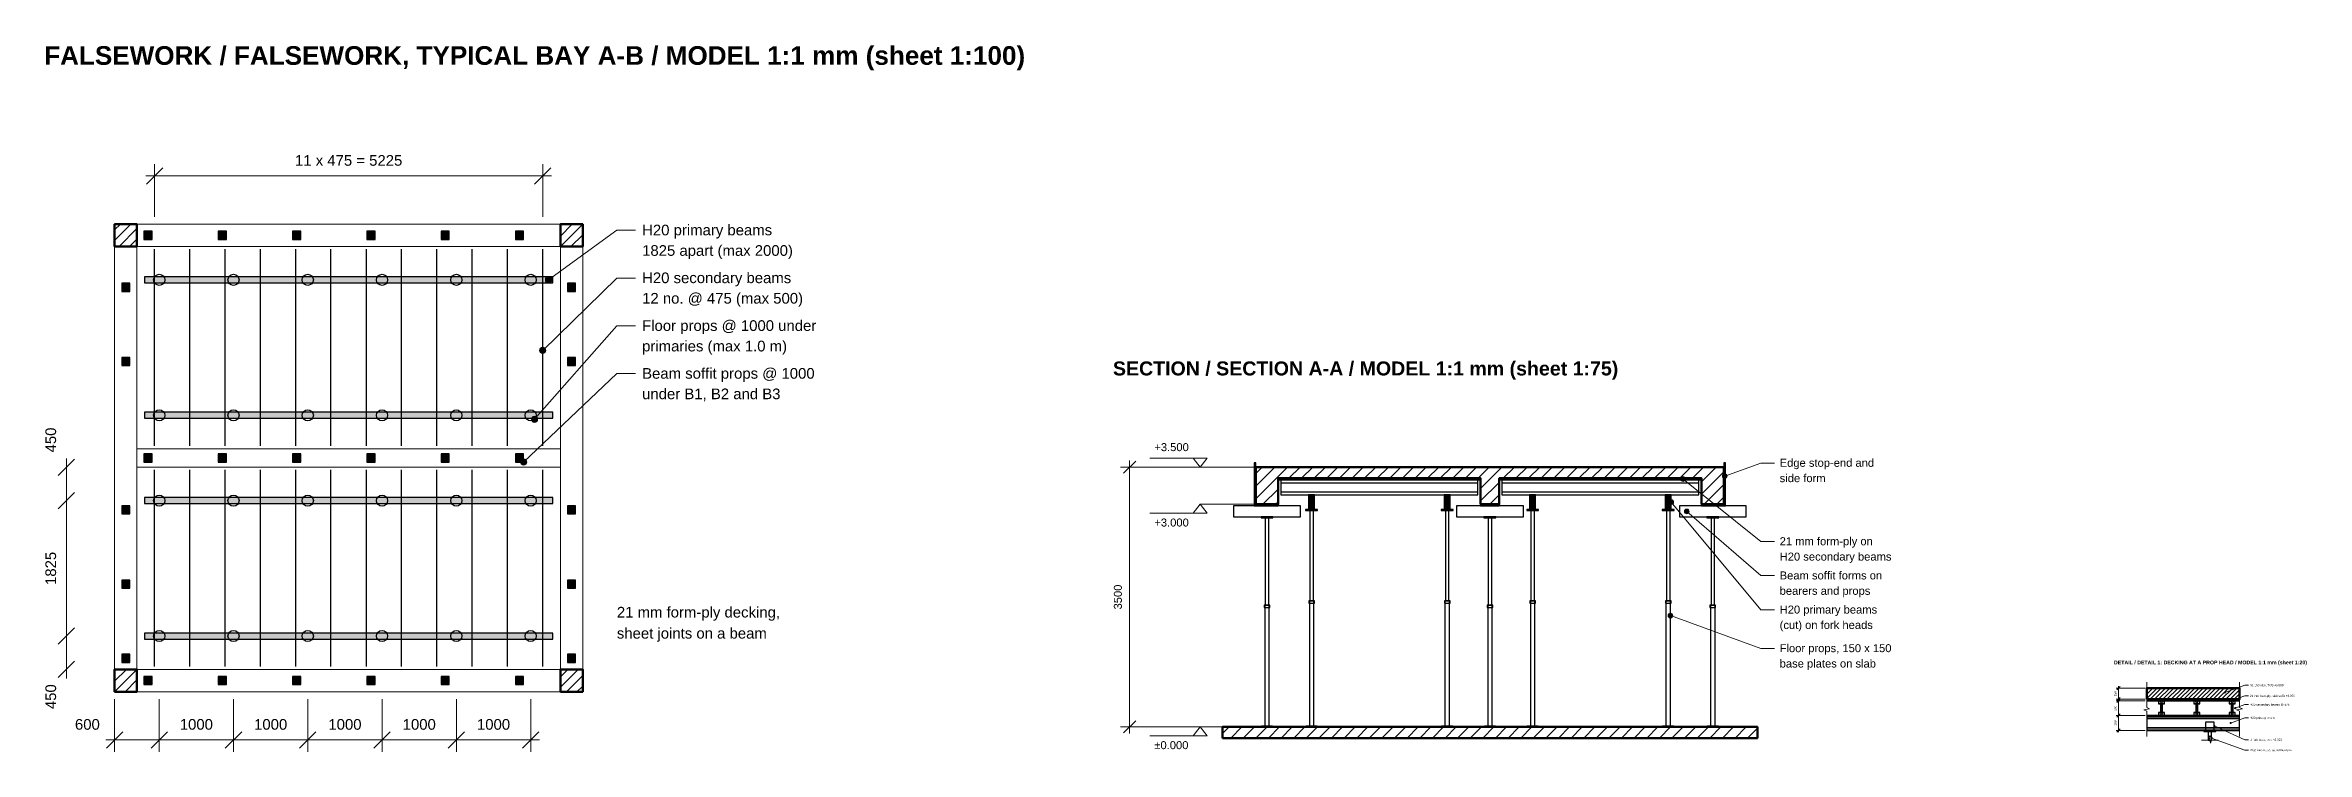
# Model space of a CAD drawing. Header units: millimetres. Extents: x 0 to 49744, y 0 to 11279.
# Drawn here: x 19304 to 49744, y 0 to 9523 of the extents above; entities that cross this region are included whole.
import ezdxf
from ezdxf.enums import TextEntityAlignment as Align

# ---------------------------------------------------------------- set-up
doc = ezdxf.new("R2010")
doc.units = ezdxf.units.MM
for name, color, linetype, lineweight, true_color in [('A-BORDER', 7, 'Continuous', 18, 0x6f8794), ('A-DIMS', 7, 'Continuous', 15, 0x46606d), ('A-TEXT', 7, 'Continuous', 15, 0x1b2a33), ('S-CONC', 7, 'Continuous', 50, 0x1f2d36), ('S-CONC-BYD', 7, 'Continuous', 18, 0x5b6b74), ('S-FORM', 7, 'Continuous', 25, 0x8a5a2e), ('S-FORM-HATCH', 7, 'Continuous', 9, 0xc49d77), ('S-HATCH', 7, 'Continuous', 9, 0x9aa5aa), ('S-PROP', 7, 'Continuous', 25, 0x2e5a75)]:
    doc.layers.add(name, color=color, linetype=linetype, lineweight=lineweight, true_color=true_color)
doc.styles.add('STR_BOLD', font='arialbd.ttf')
doc.styles.add('STR_REGULAR', font='arial.ttf')

# ---------------------------------------------------------------- blocks, each defined once
blk = doc.blocks.new('2104_SLAB_FORMWORK_PLAN_FALSEWORK')
at = {"layer": 'A-DIMS'}
h = blk.add_hatch(color=256, dxfattribs=at)
edge = h.paths.add_edge_path()
edge.add_arc((5690, 5400), 42, 0, 360)
h = blk.add_hatch(color=256, dxfattribs=at)
edge = h.paths.add_edge_path()
edge.add_arc((5612, 4450), 42, 0, 360)
h = blk.add_hatch(color=256, dxfattribs=at)
edge = h.paths.add_edge_path()
edge.add_arc((5502, 3522), 42, 0, 360)
h = blk.add_hatch(color=256, dxfattribs=at)
edge = h.paths.add_edge_path()
edge.add_arc((5355, 2945), 42, 0, 360)
at = {"layer": 'S-FORM'}
for points in [[(250, 5360), (5750, 5360), (5750, 5440), (250, 5440)], [(250, 3535), (5750, 3535), (5750, 3615), (250, 3615)], [(250, 2385), (5750, 2385), (5750, 2465), (250, 2465)], [(250, 560), (5750, 560), (5750, 640), (250, 640)]]:
    blk.add_hatch(color=256, dxfattribs=at).paths.add_polyline_path(points)
at = {"layer": 'S-PROP'}
for points in [[(245, 5945), (355, 5945), (355, 6055), (245, 6055)], [(1245, 5945), (1355, 5945), (1355, 6055), (1245, 6055)], [(2245, 5945), (2355, 5945), (2355, 6055), (2245, 6055)], [(3245, 5945), (3355, 5945), (3355, 6055), (3245, 6055)], [(4245, 5945), (4355, 5945), (4355, 6055), (4245, 6055)], [(5245, 5945), (5355, 5945), (5355, 6055), (5245, 6055)], [(-55, 5245), (55, 5245), (55, 5355), (-55, 5355)], [(5945, 5245), (6055, 5245), (6055, 5355), (5945, 5355)], [(-55, 4245), (55, 4245), (55, 4355), (-55, 4355)], [(5945, 4245), (6055, 4245), (6055, 4355), (5945, 4355)], [(245, 2945), (355, 2945), (355, 3055), (245, 3055)], [(1245, 2945), (1355, 2945), (1355, 3055), (1245, 3055)], [(2245, 2945), (2355, 2945), (2355, 3055), (2245, 3055)], [(3245, 2945), (3355, 2945), (3355, 3055), (3245, 3055)], [(4245, 2945), (4355, 2945), (4355, 3055), (4245, 3055)], [(5245, 2945), (5355, 2945), (5355, 3055), (5245, 3055)], [(-55, 2245), (55, 2245), (55, 2355), (-55, 2355)], [(5945, 2245), (6055, 2245), (6055, 2355), (5945, 2355)], [(-55, 1245), (55, 1245), (55, 1355), (-55, 1355)], [(5945, 1245), (6055, 1245), (6055, 1355), (5945, 1355)], [(-55, 245), (55, 245), (55, 355), (-55, 355)], [(5945, 245), (6055, 245), (6055, 355), (5945, 355)], [(245, -55), (355, -55), (355, 55), (245, 55)], [(1245, -55), (1355, -55), (1355, 55), (1245, 55)], [(2245, -55), (2355, -55), (2355, 55), (2245, 55)], [(3245, -55), (3355, -55), (3355, 55), (3245, 55)], [(4245, -55), (4355, -55), (4355, 55), (4245, 55)], [(5245, -55), (5355, -55), (5355, 55), (5245, 55)]]:
    blk.add_hatch(color=256, dxfattribs=at).paths.add_polyline_path(points)
at = {"layer": 'A-DIMS'}
for p, q in [((268, 6800), (5732, 6800)), ((388, 6250), (388, 6960)), ((5612, 6250), (5612, 6960)), ((-800, 2305), (-800, 2995)), ((-800, 480), (-800, 2545)), ((-800, 30), (-800, 720)), ((-150, -250), (-150, -960)), ((450, -250), (450, -960)), ((450, -250), (450, -960)), ((1450, -250), (1450, -960)), ((1450, -250), (1450, -960)), ((2450, -250), (2450, -960)), ((2450, -250), (2450, -960)), ((3450, -250), (3450, -960)), ((3450, -250), (3450, -960)), ((4450, -250), (4450, -960)), ((4450, -250), (4450, -960)), ((5450, -250), (5450, -960)), ((-270, -800), (570, -800)), ((330, -800), (1570, -800)), ((1330, -800), (2570, -800)), ((2330, -800), (3570, -800)), ((3330, -800), (4570, -800)), ((4330, -800), (5570, -800))]:
    blk.add_line(p, q, dxfattribs=at)
at = {"layer": 'A-DIMS', "lineweight": 30}
for p, q in [((278, 6690), (498, 6910)), ((5502, 6690), (5722, 6910)), ((-910, 2765), (-690, 2985)), ((-910, 2315), (-690, 2535)), ((-910, 2315), (-690, 2535)), ((-910, 490), (-690, 710)), ((-910, 490), (-690, 710)), ((-910, 40), (-690, 260)), ((-260, -910), (-40, -690)), ((340, -910), (560, -690)), ((340, -910), (560, -690)), ((1340, -910), (1560, -690)), ((1340, -910), (1560, -690)), ((2340, -910), (2560, -690)), ((2340, -910), (2560, -690)), ((3340, -910), (3560, -690)), ((3340, -910), (3560, -690)), ((4340, -910), (4560, -690)), ((4340, -910), (4560, -690)), ((5340, -910), (5560, -690))]:
    blk.add_line(p, q, dxfattribs=at)
at = {"layer": 'A-DIMS'}
for points in [[(6860, 6068), (6610, 6068), (5690, 5400)], [(6860, 5424), (6610, 5424), (5612, 4450)], [(6860, 4780), (6610, 4780), (5502, 3522)], [(6860, 4136), (6610, 4136), (5355, 2945)]]:
    blk.add_lwpolyline(points, dxfattribs=at)
for centre in [(5690, 5400), (5612, 4450), (5502, 3522), (5355, 2945)]:
    blk.add_circle(centre, 42, dxfattribs=at)
at = {"layer": 'S-CONC'}
for points in [[(-150, 5850), (150, 5850), (150, 6150), (-150, 6150)], [(5850, 5850), (6150, 5850), (6150, 6150), (5850, 6150)], [(-150, -150), (150, -150), (150, 150), (-150, 150)], [(5850, -150), (6150, -150), (6150, 150), (5850, 150)]]:
    blk.add_lwpolyline(points, close=True, dxfattribs=at)
at = {"layer": 'S-CONC-BYD'}
for p, q in [((150, 150), (150, 5850)), ((150, 5850), (5850, 5850)), ((5850, 150), (5850, 5850)), ((150, 3125), (5850, 3125)), ((150, 2875), (5850, 2875)), ((150, 150), (5850, 150))]:
    blk.add_line(p, q, dxfattribs=at)
blk.add_lwpolyline([(-150, -150), (6150, -150), (6150, 6150), (-150, 6150)], close=True, dxfattribs=at)
at = {"layer": 'S-FORM'}
for p, q in [((388, 3162), (388, 5812)), ((862, 3162), (862, 5812)), ((1338, 3162), (1338, 5812)), ((1812, 3162), (1812, 5812)), ((2288, 3162), (2288, 5812)), ((2762, 3162), (2762, 5812)), ((3238, 3162), (3238, 5812)), ((3712, 3162), (3712, 5812)), ((4188, 3162), (4188, 5812)), ((4662, 3162), (4662, 5812)), ((5138, 3162), (5138, 5812)), ((5612, 3162), (5612, 5812)), ((388, 188), (388, 2838)), ((862, 188), (862, 2838)), ((1338, 188), (1338, 2838)), ((1812, 188), (1812, 2838)), ((2288, 188), (2288, 2838)), ((2762, 188), (2762, 2838)), ((3238, 188), (3238, 2838)), ((3712, 188), (3712, 2838)), ((4188, 188), (4188, 2838)), ((4662, 188), (4662, 2838)), ((5138, 188), (5138, 2838)), ((5612, 188), (5612, 2838))]:
    blk.add_line(p, q, dxfattribs=at)
for points in [[(250, 5360), (5750, 5360), (5750, 5440), (250, 5440)], [(250, 3535), (5750, 3535), (5750, 3615), (250, 3615)], [(250, 2385), (5750, 2385), (5750, 2465), (250, 2465)], [(250, 560), (5750, 560), (5750, 640), (250, 640)]]:
    blk.add_lwpolyline(points, close=True, dxfattribs=at)
at = {"layer": 'S-HATCH'}
for p, q in [((-150, 5931), (69, 6150)), ((-150, 6073), (-73, 6150)), ((-90, 5850), (150, 6090)), ((5850, 5850), (6150, 6150)), ((5850, 5991), (6009, 6150)), ((5850, 6133), (5867, 6150)), ((52, 5850), (150, 5948)), ((5991, 5850), (6150, 6009)), ((6133, 5850), (6150, 5867)), ((-150, -150), (150, 150)), ((-150, -9), (9, 150)), ((-150, 133), (-133, 150)), ((-9, -150), (150, 9)), ((5850, -90), (6090, 150)), ((5850, 52), (5948, 150)), ((5931, -150), (6150, 69)), ((133, -150), (150, -133)), ((6073, -150), (6150, -73))]:
    blk.add_line(p, q, dxfattribs=at)
at = {"layer": 'S-PROP'}
for points in [[(245, 5945), (355, 5945), (355, 6055), (245, 6055)], [(1245, 5945), (1355, 5945), (1355, 6055), (1245, 6055)], [(2245, 5945), (2355, 5945), (2355, 6055), (2245, 6055)], [(3245, 5945), (3355, 5945), (3355, 6055), (3245, 6055)], [(4245, 5945), (4355, 5945), (4355, 6055), (4245, 6055)], [(5245, 5945), (5355, 5945), (5355, 6055), (5245, 6055)], [(-55, 5245), (55, 5245), (55, 5355), (-55, 5355)], [(5945, 5245), (6055, 5245), (6055, 5355), (5945, 5355)], [(-55, 4245), (55, 4245), (55, 4355), (-55, 4355)], [(5945, 4245), (6055, 4245), (6055, 4355), (5945, 4355)], [(245, 2945), (355, 2945), (355, 3055), (245, 3055)], [(1245, 2945), (1355, 2945), (1355, 3055), (1245, 3055)], [(2245, 2945), (2355, 2945), (2355, 3055), (2245, 3055)], [(3245, 2945), (3355, 2945), (3355, 3055), (3245, 3055)], [(4245, 2945), (4355, 2945), (4355, 3055), (4245, 3055)], [(5245, 2945), (5355, 2945), (5355, 3055), (5245, 3055)], [(-55, 2245), (55, 2245), (55, 2355), (-55, 2355)], [(5945, 2245), (6055, 2245), (6055, 2355), (5945, 2355)], [(-55, 1245), (55, 1245), (55, 1355), (-55, 1355)], [(5945, 1245), (6055, 1245), (6055, 1355), (5945, 1355)], [(-55, 245), (55, 245), (55, 355), (-55, 355)], [(5945, 245), (6055, 245), (6055, 355), (5945, 355)], [(245, -55), (355, -55), (355, 55), (245, 55)], [(1245, -55), (1355, -55), (1355, 55), (1245, 55)], [(2245, -55), (2355, -55), (2355, 55), (2245, 55)], [(3245, -55), (3355, -55), (3355, 55), (3245, 55)], [(4245, -55), (4355, -55), (4355, 55), (4245, 55)], [(5245, -55), (5355, -55), (5355, 55), (5245, 55)]]:
    blk.add_lwpolyline(points, close=True, dxfattribs=at)
for centre in [(450, 5400), (1450, 5400), (2450, 5400), (3450, 5400), (4450, 5400), (5450, 5400), (450, 3575), (1450, 3575), (2450, 3575), (3450, 3575), (4450, 3575), (5450, 3575), (450, 2425), (1450, 2425), (2450, 2425), (3450, 2425), (4450, 2425), (5450, 2425), (450, 600), (1450, 600), (2450, 600), (3450, 600), (4450, 600), (5450, 600)]:
    blk.add_circle(centre, 75, dxfattribs=at)
at = {"layer": 'A-DIMS', "style": 'STR_REGULAR'}
for s, p in [('11 x 475 = 5225', (3000, 6938)), ('1000', (950, -662)), ('1000', (1950, -662)), ('1000', (2950, -662)), ('1000', (3950, -662)), ('1000', (4950, -662))]:
    blk.add_text(s, height=143.6, dxfattribs=at).set_placement(p, align=Align.CENTER)
for p in [(-938, 3075), (-938, -384)]:
    blk.add_text('450', height=143.6, rotation=90, dxfattribs=at).set_placement(p)
blk.add_text('1825', height=143.6, rotation=90, dxfattribs=at).set_placement((-938, 1512), align=Align.CENTER)
blk.add_text('600', height=143.6, dxfattribs=at).set_placement((-684, -662))
at = {"layer": 'A-TEXT', "style": 'STR_REGULAR'}
for s, p in [('H20 primary beams', (6950, 6000)), ('1825 apart (max 2000)', (6950, 5724)), ('H20 secondary beams', (6950, 5356)), ('12 no. @ 475 (max 500)', (6950, 5080)), ('primaries (max 1.0 m)', (6950, 4436)), ('Floor props @ 1000 under', (6950, 4712)), ('Beam soffit props @ 1000', (6950, 4068)), ('under B1, B2 and B3', (6950, 3792)), ('21 mm form-ply decking,', (6610, 850)), ('sheet joints on a beam', (6610, 566))]:
    blk.add_text(s, height=143.6, dxfattribs=at).set_placement(p)
blk = doc.blocks.new('2104_SLAB_FORMWORK_PLAN_SECTION')
at = {"layer": 'A-DIMS'}
h = blk.add_hatch(color=256, dxfattribs=at)
edge = h.paths.add_edge_path()
edge.add_arc((5600, 3340), 31.5, 0, 360)
h = blk.add_hatch(color=256, dxfattribs=at)
edge = h.paths.add_edge_path()
edge.add_arc((6160, 3380), 31.5, 0, 360)
h = blk.add_hatch(color=256, dxfattribs=at)
edge = h.paths.add_edge_path()
edge.add_arc((5440, 3029), 31.5, 0, 360)
h = blk.add_hatch(color=256, dxfattribs=at)
edge = h.paths.add_edge_path()
edge.add_arc((5650, 2904), 31.5, 0, 360)
h = blk.add_hatch(color=256, dxfattribs=at)
edge = h.paths.add_edge_path()
edge.add_arc((5430, 1500), 31.5, 0, 360)
at = {"layer": 'S-FORM'}
for points in [[(560, 2929), (640, 2929), (640, 3129), (560, 3129)], [(2385, 2929), (2465, 2929), (2465, 3129), (2385, 3129)], [(3535, 2929), (3615, 2929), (3615, 3129), (3535, 3129)], [(5360, 2929), (5440, 2929), (5440, 3129), (5360, 3129)]]:
    blk.add_hatch(color=256, dxfattribs=at).paths.add_polyline_path(points)
at = {"layer": 'A-DIMS'}
for p, q in [((-225, 3500), (-1970, 3500)), ((-1850, -90), (-1850, 3590)), ((-806, 3620), (-1577, 3620)), ((-171, 3500), (-900, 3500)), ((-806, 2880), (-1577, 2880)), ((-171, 3000), (-900, 3000)), ((-675, 0), (-1970, 0)), ((-600, 0), (-900, 0)), ((-806, -120), (-1577, -120))]:
    blk.add_line(p, q, dxfattribs=at)
at = {"layer": 'A-DIMS', "lineweight": 30}
for p, q in [((-1932, 3418), (-1768, 3582)), ((-1932, -82), (-1768, 82))]:
    blk.add_line(p, q, dxfattribs=at)
at = {"layer": 'A-DIMS'}
for points in [[(-900, 3500), (-994, 3620), (-806, 3620)], [(-900, 3000), (-994, 2880), (-806, 2880)], [(-900, 0), (-994, -120), (-806, -120)]]:
    blk.add_lwpolyline(points, close=True, dxfattribs=at)
for points in [[(6832, 3556), (6645, 3556), (6160, 3380)], [(6832, 2499), (6645, 2499), (5600, 3340)], [(6832, 1578), (6645, 1578), (5440, 3029)], [(6832, 2038), (6645, 2038), (5650, 2904)], [(6832, 1058), (6645, 1058), (5430, 1500)]]:
    blk.add_lwpolyline(points, dxfattribs=at)
for centre in [(5600, 3340), (6160, 3380), (5440, 3029), (5650, 2904), (5430, 1500)]:
    blk.add_circle(centre, 31.5, dxfattribs=at)
at = {"layer": 'S-CONC'}
for points in [[(-150, 3000), (150, 3000), (150, 3350), (2875, 3350), (2875, 3000), (3125, 3000), (3125, 3350), (5850, 3350), (5850, 3000), (6150, 3000), (6150, 3500), (-150, 3500)], [(-600, -150), (6600, -150), (6600, 0), (-600, 0)]]:
    blk.add_lwpolyline(points, close=True, dxfattribs=at)
at = {"layer": 'S-FORM'}
for p, q in [((188, 3289), (2838, 3289)), ((188, 3169), (2838, 3169)), ((3162, 3289), (5812, 3289)), ((3162, 3169), (5812, 3169))]:
    blk.add_line(p, q, dxfattribs=at)
for points in [[(-171, 2979), (-150, 2979), (-150, 3560), (-171, 3560)], [(150, 3329), (2875, 3329), (2875, 3350), (150, 3350)], [(3125, 3329), (5850, 3329), (5850, 3350), (3125, 3350)], [(6150, 2979), (6171, 2979), (6171, 3560), (6150, 3560)], [(188, 3129), (2838, 3129), (2838, 3329), (188, 3329)], [(560, 2929), (640, 2929), (640, 3129), (560, 3129)], [(2385, 2929), (2465, 2929), (2465, 3129), (2385, 3129)], [(3162, 3129), (5812, 3129), (5812, 3329), (3162, 3329)], [(3535, 2929), (3615, 2929), (3615, 3129), (3535, 3129)], [(5360, 2929), (5440, 2929), (5440, 3129), (5360, 3129)], [(-450, 2829), (450, 2829), (450, 2979), (-450, 2979)], [(-150, 2979), (150, 2979), (150, 3000), (-150, 3000)], [(2550, 2829), (3450, 2829), (3450, 2979), (2550, 2979)], [(2875, 2979), (3125, 2979), (3125, 3000), (2875, 3000)], [(5550, 2829), (6450, 2829), (6450, 2979), (5550, 2979)], [(5850, 2979), (6150, 2979), (6150, 3000), (5850, 3000)]]:
    blk.add_lwpolyline(points, close=True, dxfattribs=at)
at = {"layer": 'S-HATCH'}
for p, q in [((-150, 3074), (276, 3500)), ((-150, 3244), (106, 3500)), ((-150, 3414), (-64, 3500)), ((295, 3350), (445, 3500)), ((465, 3350), (615, 3500)), ((635, 3350), (785, 3500)), ((804, 3350), (954, 3500)), ((974, 3350), (1124, 3500)), ((1144, 3350), (1294, 3500)), ((1314, 3350), (1464, 3500)), ((1483, 3350), (1633, 3500)), ((1653, 3350), (1803, 3500)), ((1823, 3350), (1973, 3500)), ((1992, 3350), (2142, 3500)), ((2162, 3350), (2312, 3500)), ((2332, 3350), (2482, 3500)), ((2501, 3350), (2651, 3500)), ((2671, 3350), (2821, 3500)), ((2841, 3350), (2991, 3500)), ((2875, 3214), (3161, 3500)), ((3180, 3350), (3330, 3500)), ((3350, 3350), (3500, 3500)), ((3520, 3350), (3670, 3500)), ((3689, 3350), (3839, 3500)), ((3859, 3350), (4009, 3500)), ((4029, 3350), (4179, 3500)), ((4199, 3350), (4349, 3500)), ((4368, 3350), (4518, 3500)), ((4538, 3350), (4688, 3500)), ((4708, 3350), (4858, 3500)), ((4877, 3350), (5027, 3500)), ((5047, 3350), (5197, 3500)), ((5217, 3350), (5367, 3500)), ((5386, 3350), (5536, 3500)), ((5556, 3350), (5706, 3500)), ((5726, 3350), (5876, 3500)), ((5850, 3304), (6046, 3500)), ((5850, 3135), (6150, 3435)), ((-55, 3000), (150, 3205)), ((2875, 3045), (3125, 3295)), ((3000, 3000), (3125, 3125)), ((5885, 3000), (6150, 3265)), ((6055, 3000), (6150, 3095)), ((115, 3000), (150, 3035)), ((-600, -91), (-509, 0)), ((-489, -150), (-339, 0)), ((-320, -150), (-170, 0)), ((-150, -150), (0, 0)), ((20, -150), (170, 0)), ((189, -150), (339, 0)), ((359, -150), (509, 0)), ((529, -150), (679, 0)), ((699, -150), (849, 0)), ((868, -150), (1018, 0)), ((1208, -150), (1358, 0)), ((1377, -150), (1527, 0)), ((1547, -150), (1697, 0)), ((1886, -150), (2036, 0)), ((2056, -150), (2206, 0)), ((2226, -150), (2376, 0)), ((2565, -150), (2715, 0)), ((2735, -150), (2885, 0)), ((2905, -150), (3055, 0)), ((3074, -150), (3224, 0)), ((3244, -150), (3394, 0)), ((3414, -150), (3564, 0)), ((3584, -150), (3734, 0)), ((3753, -150), (3903, 0)), ((3923, -150), (4073, 0)), ((4093, -150), (4243, 0)), ((4262, -150), (4412, 0)), ((4432, -150), (4582, 0)), ((4602, -150), (4752, 0)), ((4771, -150), (4921, 0)), ((4941, -150), (5091, 0)), ((5111, -150), (5261, 0)), ((5281, -150), (5431, 0)), ((5450, -150), (5600, 0)), ((5620, -150), (5770, 0)), ((5790, -150), (5940, 0)), ((5959, -150), (6109, 0)), ((6129, -150), (6279, 0)), ((6299, -150), (6449, 0)), ((1038, -150), (1188, 0)), ((1717, -150), (1867, 0)), ((2396, -150), (2546, 0)), ((6469, -150), (6600, -19))]:
    blk.add_line(p, q, dxfattribs=at)
at = {"layer": 'S-PROP'}
for points in [[(-80, 2817), (80, 2817), (80, 2829), (-80, 2829)], [(-24, 1641), (24, 1641), (24, 2817), (-24, 2817)], [(520, 2917), (680, 2917), (680, 2929), (520, 2929)], [(576, 1699), (624, 1699), (624, 2917), (576, 2917)], [(2345, 2917), (2505, 2917), (2505, 2929), (2345, 2929)], [(2401, 1699), (2449, 1699), (2449, 2917), (2401, 2917)], [(2920, 2817), (3080, 2817), (3080, 2829), (2920, 2829)], [(2976, 1641), (3024, 1641), (3024, 2817), (2976, 2817)], [(3495, 2917), (3655, 2917), (3655, 2929), (3495, 2929)], [(3551, 1699), (3599, 1699), (3599, 2917), (3551, 2917)], [(5320, 2917), (5480, 2917), (5480, 2929), (5320, 2929)], [(5376, 1699), (5424, 1699), (5424, 2917), (5376, 2917)], [(5920, 2817), (6080, 2817), (6080, 2829), (5920, 2829)], [(5976, 1641), (6024, 1641), (6024, 2817), (5976, 2817)], [(-38, 1611), (38, 1611), (38, 1641), (-38, 1641)], [(-30, 8), (30, 8), (30, 1641), (-30, 1641)], [(562, 1669), (638, 1669), (638, 1699), (562, 1699)], [(570, 8), (630, 8), (630, 1699), (570, 1699)], [(2387, 1669), (2463, 1669), (2463, 1699), (2387, 1699)], [(2395, 8), (2455, 8), (2455, 1699), (2395, 1699)], [(2962, 1611), (3038, 1611), (3038, 1641), (2962, 1641)], [(2970, 8), (3030, 8), (3030, 1641), (2970, 1641)], [(3537, 1669), (3613, 1669), (3613, 1699), (3537, 1699)], [(3545, 8), (3605, 8), (3605, 1699), (3545, 1699)], [(5362, 1669), (5438, 1669), (5438, 1699), (5362, 1699)], [(5370, 8), (5430, 8), (5430, 1699), (5370, 1699)], [(5962, 1611), (6038, 1611), (6038, 1641), (5962, 1641)], [(5970, 8), (6030, 8), (6030, 1641), (5970, 1641)], [(-75, 0), (75, 0), (75, 8), (-75, 8)], [(525, 0), (675, 0), (675, 8), (525, 8)], [(2350, 0), (2500, 0), (2500, 8), (2350, 8)], [(2925, 0), (3075, 0), (3075, 8), (2925, 8)], [(3500, 0), (3650, 0), (3650, 8), (3500, 8)], [(5325, 0), (5475, 0), (5475, 8), (5325, 8)], [(5925, 0), (6075, 0), (6075, 8), (5925, 8)]]:
    blk.add_lwpolyline(points, close=True, dxfattribs=at)
at = {"layer": 'A-DIMS', "style": 'STR_REGULAR'}
for s, p in [('+3.500', (-1517, 3716)), ('+3.000', (-1517, 2700)), ('±0.000', (-1517, -300))]:
    blk.add_text(s, height=107.7, dxfattribs=at).set_placement(p)
blk.add_text('3500', height=107.7, rotation=90, dxfattribs=at).set_placement((-1954, 1750), align=Align.CENTER)
at = {"layer": 'A-TEXT', "style": 'STR_REGULAR'}
for s, p in [('side form', (6900, 3298)), ('Edge stop-end and', (6900, 3505)), ('21 mm form-ply on', (6900, 2448)), ('H20 secondary beams', (6900, 2241)), ('bearers and props', (6900, 1780)), ('Beam soffit forms on', (6900, 1987)), ('H20 primary beams', (6900, 1527)), ('(cut) on fork heads', (6900, 1320)), ('base plates on slab', (6900, 800)), ('Floor props, 150 x 150', (6900, 1007))]:
    blk.add_text(s, height=107.7, dxfattribs=at).set_placement(p)
blk = doc.blocks.new('2104_SLAB_FORMWORK_PLAN_DETAIL')
at = {"layer": 'A-DIMS'}
h = blk.add_hatch(color=256, dxfattribs=at)
edge = h.paths.add_edge_path()
edge.add_arc((450, 3440), 8.4, 0, 360)
h = blk.add_hatch(color=256, dxfattribs=at)
edge = h.paths.add_edge_path()
edge.add_arc((570, 3340), 8.4, 0, 360)
h = blk.add_hatch(color=256, dxfattribs=at)
edge = h.paths.add_edge_path()
edge.add_arc((590, 3229), 8.4, 0, 360)
h = blk.add_hatch(color=256, dxfattribs=at)
edge = h.paths.add_edge_path()
edge.add_arc((274, 2827), 8.4, 0, 360)
h = blk.add_hatch(color=256, dxfattribs=at)
edge = h.paths.add_edge_path()
edge.add_arc((310, 2989), 8.4, 0, 360)
h = blk.add_hatch(color=256, dxfattribs=at)
edge = h.paths.add_edge_path()
edge.add_arc((530, 3029), 8.4, 0, 360)
for p, q in [((-620, 3500), (-1012, 3500)), ((-620, 3350), (-1012, 3350)), ((-980, 3326), (-980, 3524)), ((-980, 3105), (-980, 3353)), ((-620, 3329), (-1012, 3329)), ((-620, 3129), (-1012, 3129)), ((-620, 3129), (-1012, 3129)), ((-980, 2905), (-980, 3153)), ((-620, 2929), (-1012, 2929))]:
    blk.add_line(p, q, dxfattribs=at)
at = {"layer": 'A-DIMS', "lineweight": 30}
for p, q in [((-1002, 3478), (-958, 3522)), ((-1002, 3328), (-958, 3372)), ((-1002, 3307), (-958, 3351)), ((-1002, 3107), (-958, 3151)), ((-1002, 3107), (-958, 3151)), ((-1002, 2907), (-958, 2951))]:
    blk.add_line(p, q, dxfattribs=at)
at = {"layer": 'A-DIMS'}
for points in [[(-600, 2849), (-600, 3190), (-640, 3206), (-560, 3222), (-600, 3238), (-600, 3580)], [(772, 3539), (722, 3539), (450, 3440)], [(772, 3395), (722, 3395), (570, 3340)], [(650, 2849), (650, 3190), (610, 3206), (690, 3222), (650, 3238), (650, 3580)], [(772, 3099), (722, 3099), (530, 3029)], [(772, 3277), (722, 3277), (590, 3229)], [(140, 2797), (226, 2797), (242, 2837), (258, 2757), (274, 2797), (360, 2797)], [(772, 2664), (722, 2664), (274, 2827)], [(772, 2802), (722, 2802), (310, 2989)]]:
    blk.add_lwpolyline(points, dxfattribs=at)
for centre in [(450, 3440), (570, 3340), (590, 3229), (274, 2827), (310, 2989), (530, 3029)]:
    blk.add_circle(centre, 8.4, dxfattribs=at)
at = {"layer": 'S-CONC'}
blk.add_lwpolyline([(-600, 3350), (650, 3350), (650, 3500), (-600, 3500)], close=True, dxfattribs=at)
at = {"layer": 'S-FORM'}
for p, q in [((-600, 3089), (650, 3089)), ((-600, 2969), (650, 2969))]:
    blk.add_line(p, q, dxfattribs=at)
for points in [[(-600, 3329), (650, 3329), (650, 3350), (-600, 3350)], [(-600, 2929), (650, 2929), (650, 3129), (-600, 3129)], [(-440, 3289), (-360, 3289), (-360, 3329), (-440, 3329)], [(-440, 3129), (-360, 3129), (-360, 3169), (-440, 3169)], [(-414, 3169), (-386, 3169), (-386, 3289), (-414, 3289)], [(35, 3289), (115, 3289), (115, 3329), (35, 3329)], [(35, 3129), (115, 3129), (115, 3169), (35, 3169)], [(61, 3169), (89, 3169), (89, 3289), (61, 3289)], [(510, 3289), (590, 3289), (590, 3329), (510, 3329)], [(510, 3129), (590, 3129), (590, 3169), (510, 3169)], [(536, 3169), (564, 3169), (564, 3289), (536, 3289)]]:
    blk.add_lwpolyline(points, close=True, dxfattribs=at)
at = {"layer": 'S-FORM-HATCH'}
for p, q in [((-600, 3119), (650, 3119)), ((-600, 3099), (650, 3099)), ((-440, 3289), (-360, 3329)), ((-440, 3329), (-360, 3289)), ((-440, 3129), (-360, 3169)), ((-440, 3169), (-360, 3129)), ((-402, 3169), (-402, 3289)), ((35, 3289), (115, 3329)), ((35, 3329), (115, 3289)), ((35, 3129), (115, 3169)), ((35, 3169), (115, 3129)), ((73, 3169), (73, 3289)), ((510, 3289), (590, 3329)), ((510, 3329), (590, 3289)), ((510, 3129), (590, 3169)), ((510, 3169), (590, 3129)), ((548, 3169), (548, 3289)), ((-600, 2959), (650, 2959)), ((-600, 2939), (650, 2939))]:
    blk.add_line(p, q, dxfattribs=at)
at = {"layer": 'S-HATCH'}
for p, q in [((-600, 3360), (-460, 3500)), ((-600, 3416), (-516, 3500)), ((-600, 3473), (-573, 3500)), ((-553, 3350), (-403, 3500)), ((-497, 3350), (-347, 3500)), ((-440, 3350), (-290, 3500)), ((-384, 3350), (-234, 3500)), ((-327, 3350), (-177, 3500)), ((-270, 3350), (-120, 3500)), ((-214, 3350), (-64, 3500)), ((-157, 3350), (-7, 3500)), ((-101, 3350), (49, 3500)), ((-44, 3350), (106, 3500)), ((12, 3350), (162, 3500)), ((69, 3350), (219, 3500)), ((126, 3350), (276, 3500)), ((182, 3350), (332, 3500)), ((239, 3350), (389, 3500)), ((295, 3350), (445, 3500)), ((352, 3350), (502, 3500)), ((408, 3350), (558, 3500)), ((465, 3350), (615, 3500)), ((522, 3350), (650, 3478)), ((578, 3350), (650, 3422)), ((635, 3350), (650, 3365))]:
    blk.add_line(p, q, dxfattribs=at)
at = {"layer": 'S-PROP'}
for points in [[(170, 2917), (330, 2917), (330, 2929), (170, 2929)], [(190, 2929), (310, 2929), (310, 3039), (190, 3039)], [(226, 2797), (274, 2797), (274, 2917), (226, 2917)]]:
    blk.add_lwpolyline(points, close=True, dxfattribs=at)
blk.add_circle((250, 2847), 8, dxfattribs=at)
at = {"layer": 'A-DIMS', "style": 'STR_REGULAR'}
for s, p in [('150', (-1008, 3425)), ('200', (-1008, 3229)), ('200', (-1008, 3029))]:
    blk.add_text(s, height=28.7, rotation=90, dxfattribs=at).set_placement(p, align=Align.CENTER)
at = {"layer": 'A-TEXT', "style": 'STR_REGULAR'}
for s, p in [('S1 150 slab, TOS +3.500', (790, 3525)), ('21 mm form-ply, slab soffit +3.350', (790, 3381)), ('H20 secondary beams @ 475', (790, 3263)), ('H20 primary beam', (790, 3085)), ('U fork head, bed +2.929', (790, 2789)), ('Prop inner tube, adjustment pin', (790, 2650))]:
    blk.add_text(s, height=28.72, dxfattribs=at).set_placement(p)

msp = doc.modelspace()

# ---------------------------------------------------------------- block references
at = {"layer": 'A-BORDER'}
for name, p in [('2104_SLAB_FORMWORK_PLAN_FALSEWORK', (20388, 960)), ('2104_SLAB_FORMWORK_PLAN_SECTION', (35749, 336)), ('2104_SLAB_FORMWORK_PLAN_DETAIL', (48189, -2641))]:
    msp.add_blockref(name, p, dxfattribs=at)

# ---------------------------------------------------------------- texts
at = {"layer": 'A-TEXT', "style": 'STR_BOLD'}
for s, height, p in [('FALSEWORK / FALSEWORK, TYPICAL BAY A-B / MODEL 1:1 mm (sheet 1:100)', 251.3, (19290, 9258)), ('SECTION / SECTION A-A / MODEL 1:1 mm (sheet 1:75)', 188.47, (33675, 5072)), ('DETAIL / DETAIL 1: DECKING AT A PROP HEAD / MODEL 1:1 mm (sheet 1:20)', 50.26, (47149, 1179))]:
    msp.add_text(s, height=height, dxfattribs=at).set_placement(p)

doc.saveas('drawing.dxf')
